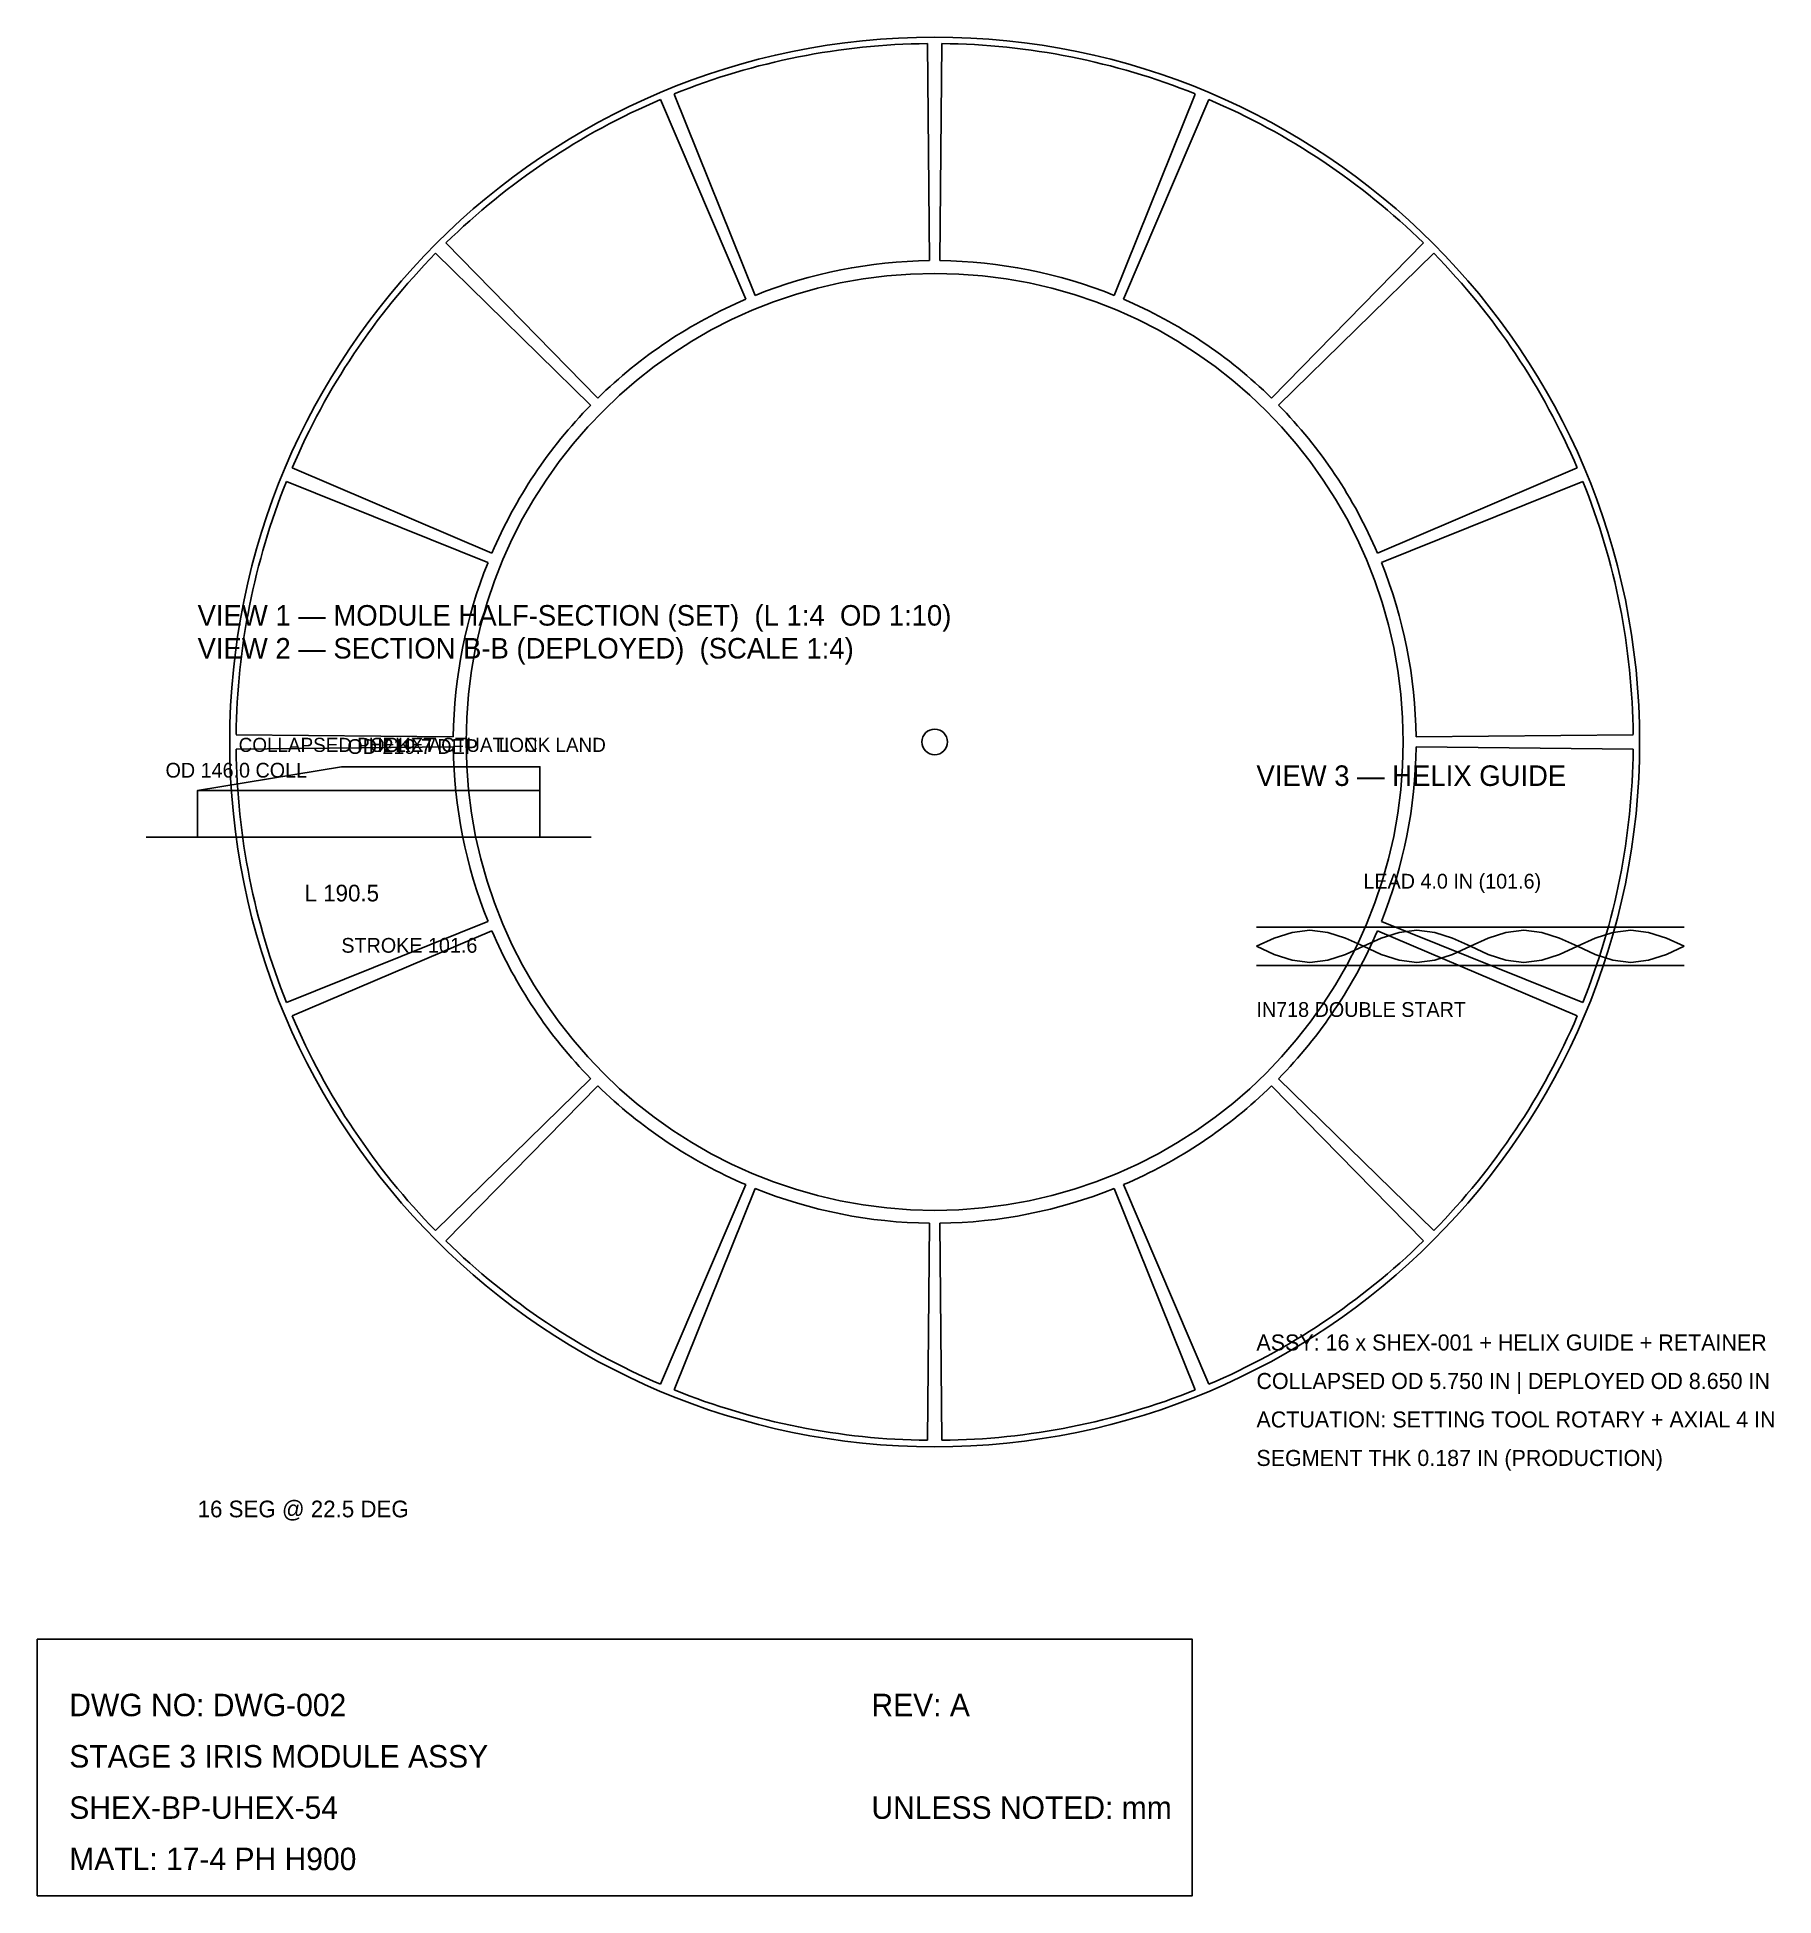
# Model space of a CAD drawing. Header units: millimetres. Extents: x 10 to 281, y 10 to 300.
import ezdxf

# ---------------------------------------------------------------- set-up
doc = ezdxf.new("R2010")
doc.units = ezdxf.units.MM
for name, color, linetype in [('CENTER', 1, 'Continuous'), ('DIM', 3, 'Continuous'), ('HIDDEN', 8, 'Continuous'), ('OUTLINE', 7, 'Continuous'), ('TEXT', 2, 'Continuous')]:
    doc.layers.add(name, color=color, linetype=linetype)

msp = doc.modelspace()

# ---------------------------------------------------------------- linework, layer by layer
at = {"layer": 'CENTER'}
msp.add_line((27, 175), (96.34, 175), dxfattribs=at)
msp.add_circle((149.86, 189.86), 2, dxfattribs=at)
at = {"layer": 'HIDDEN'}
msp.add_line((35, 182.3), (88.34, 182.3), dxfattribs=at)
for points in [[(200, 158), (202.78, 159.25), (205.56, 160.17), (208.33, 160.5), (211.11, 160.17), (213.89, 159.25), (216.67, 158), (219.45, 156.75), (222.22, 155.83), (225, 155.5), (227.78, 155.83), (230.56, 156.75), (233.34, 158), (236.12, 159.25), (238.89, 160.17), (241.67, 160.5), (244.45, 160.17), (247.23, 159.25), (250.01, 158), (252.78, 156.75), (255.56, 155.83), (258.34, 155.5), (261.12, 155.83), (263.9, 156.75), (266.68, 158)], [(200, 158), (202.78, 156.75), (205.56, 155.83), (208.33, 155.5), (211.11, 155.83), (213.89, 156.75), (216.67, 158), (219.45, 159.25), (222.22, 160.17), (225, 160.5), (227.78, 160.17), (230.56, 159.25), (233.34, 158), (236.12, 156.75), (238.89, 155.83), (241.67, 155.5), (244.45, 155.83), (247.23, 156.75), (250.01, 158), (252.78, 159.25), (255.56, 160.17), (258.34, 160.5), (261.12, 160.17), (263.9, 159.25), (266.68, 158)]]:
    msp.add_lwpolyline(points, dxfattribs=at)
msp.add_circle((149.86, 189.86), 73.02, dxfattribs=at)
at = {"layer": 'OUTLINE'}
for p, q in [((149.07, 264.88), (148.72, 298.7)), ((150.64, 264.88), (150.99, 298.7)), ((120.42, 258.86), (107.15, 289.98)), ((121.87, 259.47), (109.25, 290.85)), ((177.84, 259.47), (190.46, 290.85)), ((179.29, 258.86), (192.56, 289.98)), ((97.36, 243.46), (73.69, 267.63)), ((202.35, 243.46), (226.02, 267.63)), ((96.25, 242.35), (72.08, 266.02)), ((203.46, 242.35), (227.63, 266.02)), ((80.85, 219.29), (49.73, 232.56)), ((218.86, 219.29), (249.98, 232.56)), ((80.24, 217.84), (48.86, 230.46)), ((219.47, 217.84), (250.85, 230.46)), ((74.83, 190.64), (41.01, 190.99)), ((74.83, 189.07), (41.01, 188.72)), ((224.88, 190.64), (258.7, 190.99)), ((224.88, 189.07), (258.7, 188.72)), ((80.24, 161.87), (48.86, 149.25)), ((80.85, 160.42), (49.73, 147.15)), ((200, 161), (266.68, 161)), ((218.86, 160.42), (249.98, 147.15)), ((219.47, 161.87), (250.85, 149.25)), ((200, 155), (266.68, 155)), ((96.25, 137.36), (72.08, 113.69)), ((97.36, 136.25), (73.69, 112.08)), ((202.35, 136.25), (226.02, 112.08)), ((203.46, 137.36), (227.63, 113.69)), ((120.42, 120.85), (107.15, 89.73)), ((121.87, 120.24), (109.25, 88.86)), ((177.84, 120.24), (190.46, 88.86)), ((179.29, 120.85), (192.56, 89.73)), ((149.07, 114.83), (148.72, 81.01)), ((150.64, 114.83), (150.99, 81.01))]:
    msp.add_line(p, q, dxfattribs=at)
for points in [[(35, 175), (57.4, 175), (88.34, 175), (88.34, 185.99), (57.4, 185.99), (35, 182.3), (35, 175)], [(10, 10), (190, 10), (190, 50), (10, 50), (10, 10)]]:
    msp.add_lwpolyline(points, dxfattribs=at)
msp.add_circle((149.86, 189.86), 109.86, dxfattribs=at)
for radius, start, end in [(108.86, 90.6, 111.9), (108.86, 68.1, 89.4), (108.86, 113.1, 134.4), (108.86, 45.6, 66.9), (108.86, 135.6, 156.9), (75.02, 90.6, 111.9), (75.02, 68.1, 89.4), (108.86, 23.1, 44.4), (75.02, 113.1, 134.4), (75.02, 45.6, 66.9), (75.02, 135.6, 156.9), (75.02, 23.1, 44.4), (108.86, 158.1, 179.4), (108.86, 0.6, 21.9), (75.02, 158.1, 179.4), (75.02, 0.6, 21.9), (108.86, 180.6, 201.9), (75.02, 180.6, 201.9), (75.02, 338.1, 359.4), (108.86, 338.1, 359.4), (75.02, 203.1, 224.4), (75.02, 315.6, 336.9), (108.86, 203.1, 224.4), (108.86, 315.6, 336.9), (75.02, 225.6, 246.9), (75.02, 293.1, 314.4), (75.02, 248.1, 269.4), (75.02, 270.6, 291.9), (108.86, 225.6, 246.9), (108.86, 293.1, 314.4), (108.86, 248.1, 269.4), (108.86, 270.6, 291.9)]:
    msp.add_arc((149.86, 189.86), radius, start, end, dxfattribs=at)

# ---------------------------------------------------------------- texts
at = {"layer": 'DIM'}
for s, height, p in [('OD 219.7 DEP', 2.3, (58.34, 187.99)), ('OD 146.0 COLL', 2.3, (30, 184.3)), ('LEAD 4.0 IN (101.6)', 2.3, (216.67, 167)), ('L 190.5', 2.6, (51.67, 165)), ('STROKE 101.6', 2.3, (57.4, 157)), ('IN718 DOUBLE START', 2.3, (200, 147)), ('16 SEG @ 22.5 DEG', 2.6, (35, 69))]:
    msp.add_text(s, height=height, dxfattribs=at).set_placement(p)
at = {"layer": 'TEXT'}
for s, height, p in [('VIEW 1 — MODULE HALF-SECTION (SET)  (L 1:4  OD 1:10)', 3.2, (35, 207.99)), ('VIEW 2 — SECTION B-B (DEPLOYED)  (SCALE 1:4)', 3.2, (35, 202.86)), ('COLLAPSED POCKET', 2.2, (41.4, 188.3)), ('HELIX ACTUATION', 2.2, (61.67, 188.3)), ('LOCK LAND', 2.2, (81.94, 188.3)), ('VIEW 3 — HELIX GUIDE', 3.2, (200, 183)), ('ASSY: 16 x SHEX-001 + HELIX GUIDE + RETAINER', 2.5, (200, 95)), ('COLLAPSED OD 5.750 IN | DEPLOYED OD 8.650 IN', 2.5, (200, 89)), ('ACTUATION: SETTING TOOL ROTARY + AXIAL 4 IN', 2.5, (200, 83)), ('SEGMENT THK 0.187 IN (PRODUCTION)', 2.5, (200, 77)), ('DWG NO: DWG-002', 3.5, (15, 38)), ('REV: A', 3.5, (140, 38)), ('STAGE 3 IRIS MODULE ASSY', 3.5, (15, 30)), ('SHEX-BP-UHEX-54', 3.5, (15, 22)), ('UNLESS NOTED: mm', 3.5, (140, 22)), ('MATL: 17-4 PH H900', 3.5, (15, 14))]:
    msp.add_text(s, height=height, dxfattribs=at).set_placement(p)

doc.saveas('drawing.dxf')
